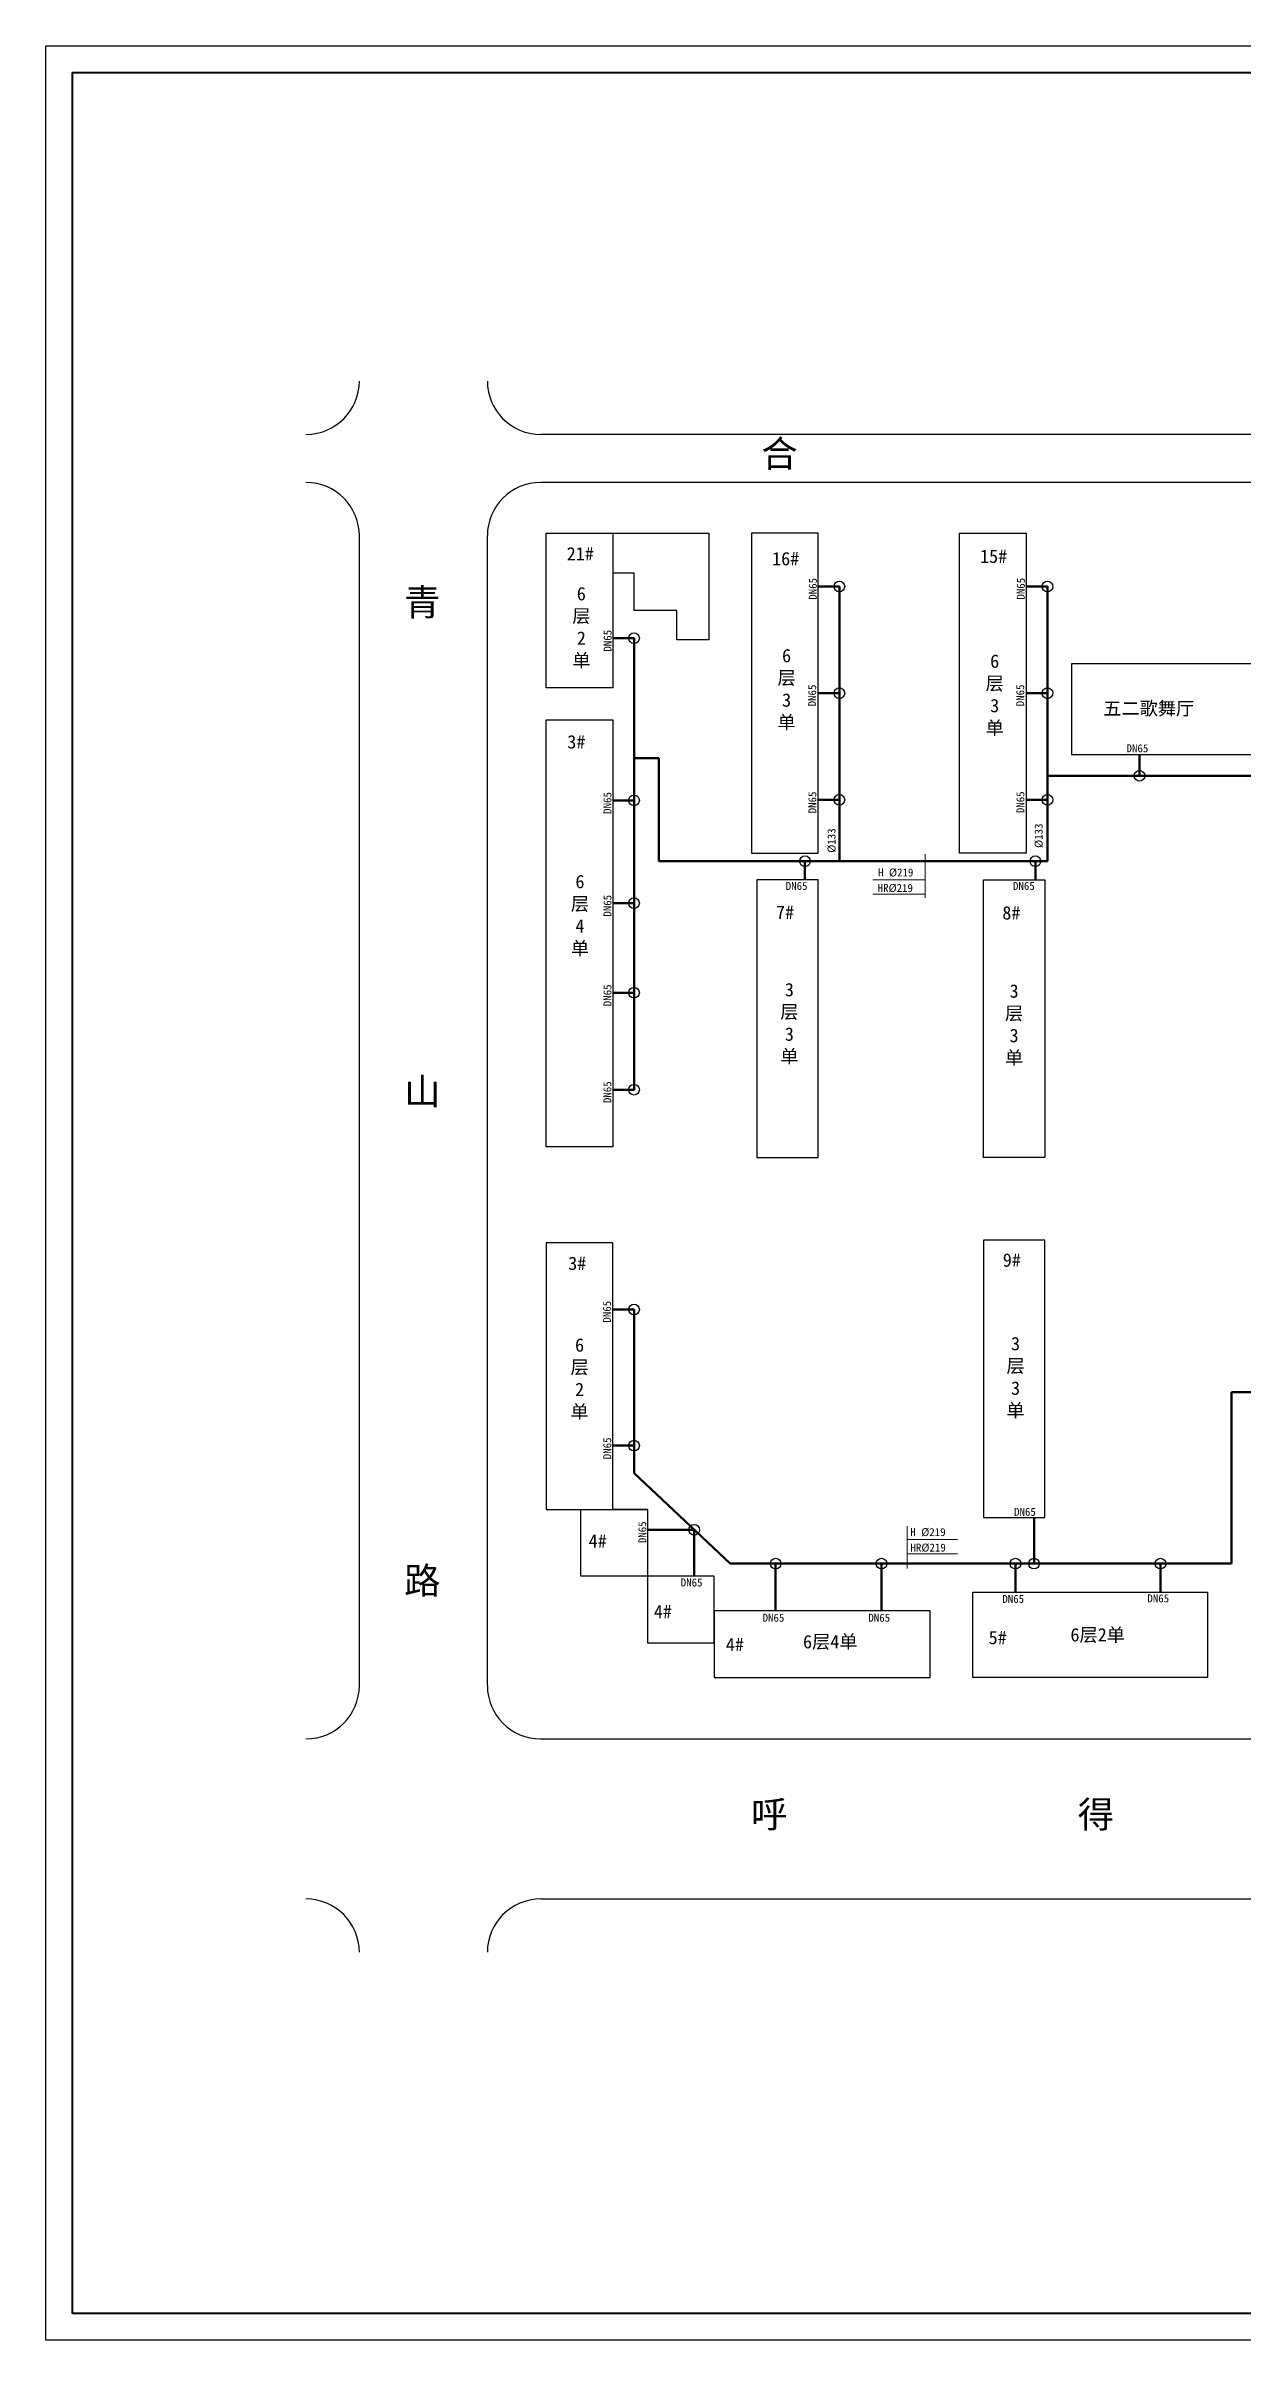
# Model space of a CAD drawing. Header units: millimetres. Extents: x 710 to 1314, y 285 to 715.
# Drawn here: x 710.2 to 934.5, y 285.3 to 715.3 of the extents above; entities that cross this region are included whole.
import ezdxf

# ---------------------------------------------------------------- set-up
doc = ezdxf.new("R2010")
doc.units = ezdxf.units.MM
doc.layers.add('标注', color=7, linetype='Continuous', lineweight=18)
doc.layers.add('管道', color=7, linetype='Continuous', lineweight=50)
doc.layers.add('边线', color=1, linetype='Continuous')

msp = doc.modelspace()

# ---------------------------------------------------------------- linework, layer by layer
at = {"lineweight": 40}
for p, q in [((715.18, 290.35), (715.18, 710.35)), ((715.18, 710.35), (1309.18, 710.35)), ((1309.18, 290.35), (715.18, 290.35))]:
    msp.add_line(p, q, dxfattribs=at)
for p, q in [((1215.45, 642.53), (802.95, 642.53)), ((1215.45, 633.53), (802.95, 633.53)), ((768.95, 408.03), (768.95, 623.53)), ((792.95, 408.03), (792.95, 623.53)), ((803.95, 595.03), (803.95, 624.03)), ((803.95, 624.03), (816.45, 624.03)), ((816.45, 624.03), (816.45, 595.03)), ((816.45, 624.03), (834.45, 624.03)), ((834.45, 624.03), (834.45, 604.03)), ((842.45, 624.03), (842.45, 564.03)), ((854.95, 624.03), (842.45, 624.03)), ((854.95, 564.03), (854.95, 624.03)), ((881.45, 564.03), (881.45, 624.03)), ((881.45, 624.03), (893.95, 624.03)), ((893.95, 624.03), (893.95, 564.03)), ((820.45, 616.53), (816.45, 616.53)), ((820.45, 609.53), (820.45, 616.53)), ((828.45, 609.53), (820.45, 609.53)), ((828.45, 604.03), (828.45, 609.53)), ((834.45, 604.03), (828.45, 604.03)), ((950.95, 599.53), (902.45, 599.53)), ((902.45, 599.53), (902.45, 582.53)), ((816.45, 595.03), (803.95, 595.03)), ((803.95, 509.03), (803.95, 589.03)), ((803.95, 589.03), (816.45, 589.03)), ((816.45, 589.03), (816.45, 509.03)), ((902.45, 582.53), (950.95, 582.53)), ((842.45, 564.03), (854.95, 564.03)), ((893.95, 564.03), (881.45, 564.03)), ((854.95, 559.03), (843.45, 559.03)), ((843.45, 559.03), (843.45, 507.03)), ((854.95, 507.03), (854.95, 559.03)), ((885.95, 507.03), (885.95, 559.03)), ((885.95, 559.03), (897.45, 559.03)), ((897.45, 559.03), (897.45, 507.03)), ((816.45, 509.03), (803.95, 509.03)), ((843.45, 507.03), (854.95, 507.03)), ((897.45, 507.03), (885.95, 507.03)), ((816.45, 491.03), (803.95, 491.03)), ((803.95, 491.03), (803.95, 441.03)), ((816.45, 441.03), (816.45, 491.03)), ((897.45, 491.53), (885.95, 491.53)), ((885.95, 491.53), (885.95, 439.53)), ((897.45, 439.53), (897.45, 491.53)), ((803.95, 441.03), (816.45, 441.03)), ((810.45, 428.53), (810.45, 441.03)), ((810.45, 441.03), (822.95, 441.03)), ((822.95, 441.03), (816.45, 441.03)), ((822.95, 441.03), (822.95, 428.53)), ((885.95, 439.53), (897.45, 439.53)), ((822.95, 428.53), (810.45, 428.53)), ((835.45, 428.53), (822.95, 428.53)), ((822.95, 428.53), (822.95, 416.03)), ((835.45, 422.03), (835.45, 428.53)), ((875.95, 422.03), (835.45, 422.03)), ((835.45, 422.03), (835.45, 409.53)), ((835.45, 416.03), (835.45, 422.03)), ((875.95, 409.53), (875.95, 422.03)), ((883.95, 409.53), (883.95, 425.53)), ((883.95, 425.53), (927.95, 425.53)), ((927.95, 425.53), (927.95, 409.53)), ((822.95, 416.03), (835.45, 416.03)), ((835.45, 409.53), (875.95, 409.53)), ((927.95, 409.53), (883.95, 409.53)), ((802.95, 398.03), (1215.45, 398.03)), ((802.95, 368.03), (1215.45, 368.03))]:
    msp.add_line(p, q)
for centre in [(858.95, 614.03), (897.95, 614.03), (820.45, 604.33), (858.95, 594.03), (897.95, 594.03), (915.22, 578.53), (820.45, 573.93), (858.95, 574.03), (897.95, 574.03), (852.5, 562.53), (895.69, 562.53), (820.45, 554.68), (820.45, 537.89), (820.45, 519.71), (820.45, 478.52), (820.45, 453), (831.73, 437.23), (846.99, 430.89), (866.84, 430.89), (891.95, 430.89), (895.44, 430.89), (919.14, 430.89)]:
    msp.add_circle(centre, 1)
for centre, start, end in [((758.95, 652.53), 270, 0), ((802.95, 652.53), 180, 270), ((758.95, 623.53), 360, 90), ((802.95, 623.53), 90, 180), ((758.95, 408.03), 270, 360), ((802.95, 408.03), 180, 270), ((758.95, 358.03), 0, 90), ((802.95, 358.03), 90, 180)]:
    msp.add_arc(centre, 10, start, end)
at = {"layer": '标注'}
for p, q in [((875.05, 555.65), (875.05, 563.83)), ((865.23, 559.05), (875.05, 559.05)), ((865.23, 556.35), (875.05, 556.35)), ((871.67, 429.96), (871.67, 437.88)), ((871.67, 435.43), (881.08, 435.43)), ((871.67, 432.72), (881.08, 432.72))]:
    msp.add_line(p, q, dxfattribs=at)
at = {"layer": '管道'}
for p, q in [((854.95, 614.03), (858.95, 614.03)), ((858.95, 614.03), (858.95, 562.53)), ((893.95, 614.03), (897.95, 614.03)), ((897.95, 614.03), (897.95, 562.53)), ((820.45, 604.33), (816.45, 604.33)), ((820.45, 519.71), (820.45, 604.33)), ((854.95, 594.03), (858.95, 594.03)), ((893.95, 594.03), (897.95, 594.03)), ((825.08, 581.85), (820.45, 581.85)), ((825.08, 562.53), (825.08, 581.85)), ((915.22, 582.53), (915.22, 578.53)), ((950.5, 578.53), (897.95, 578.53)), ((816.45, 573.93), (820.45, 573.93)), ((854.95, 574.03), (858.95, 574.03)), ((893.95, 574.03), (897.95, 574.03)), ((897.95, 562.53), (825.08, 562.53)), ((852.5, 562.53), (852.5, 559.03)), ((895.69, 562.53), (895.69, 559.03)), ((820.45, 554.68), (816.45, 554.68)), ((820.45, 537.89), (816.45, 537.89)), ((820.45, 519.71), (816.45, 519.71)), ((820.45, 478.52), (816.45, 478.52)), ((820.45, 478.52), (820.45, 447.86)), ((932.45, 430.89), (932.45, 463)), ((932.45, 463), (1103.82, 463)), ((820.45, 453), (816.45, 453)), ((820.45, 447.86), (838.46, 430.89)), ((895.44, 430.89), (895.44, 439.53)), ((831.73, 437.23), (822.95, 437.23)), ((831.73, 437.23), (831.73, 428.53)), ((838.46, 430.89), (932.45, 430.89)), ((846.99, 430.89), (846.99, 422.03)), ((866.84, 430.89), (866.84, 422.03)), ((891.95, 430.89), (891.95, 425.53)), ((919.14, 430.89), (919.14, 425.53))]:
    msp.add_line(p, q, dxfattribs=at)
at = {"layer": '边线'}
for p, q in [((710.18, 715.35), (1314.18, 715.35)), ((710.18, 285.35), (710.18, 715.35)), ((1314.18, 285.35), (710.18, 285.35))]:
    msp.add_line(p, q, dxfattribs=at)

# ---------------------------------------------------------------- texts
at = {"layer": '标注'}
for s, insert, char_height, width, attachment_point in [('{\\fSimSun|b0|i0|c134|p54;合                                          作                                           道}', (844.3, 641.41), 5, 359.6947, 1), ('21#', (807.82, 621.4), 2.5, 4.2522, 1), ('16#', (846.33, 620.49), 2.5, 4.2522, 1), ('15#', (885.31, 620.94), 2.5, 4.2522, 1), ('{\\fSimSun|b0|i0|c134|p54;青\\P\\P\\P\\P\\P\\P\\P\\P\\P\\P\\P山\\P\\P\\P\\P\\P\\P\\P\\P\\P\\P\\P路}', (777.35, 613.58), 5, 7.688, 1), ('6{\\fSimSun|b0|i0|c134|p54;层}2{\\fSimSun|b0|i0|c134|p54;单}', (810.57, 606.29), 2.5, 5.0789, 5), ('6{\\fSimSun|b0|i0|c134|p54;层}3{\\fSimSun|b0|i0|c134|p54;单}', (849.05, 594.69), 2.5, 5.0789, 5), ('6{\\fSimSun|b0|i0|c134|p54;层}3{\\fSimSun|b0|i0|c134|p54;单}', (888.06, 593.65), 2.5, 5.0789, 5), ('{\\fSimSun|b0|i0|c134|p54;五二歌舞厅}', (908.42, 592.43), 2.5, 23.6488, 1), ('3#', (807.93, 586.16), 2.5, 4.2522, 1), ('DN65', (912.78, 584.45), 1.5, 6.3469, 1), ('6{\\fSimSun|b0|i0|c134|p54;层}4{\\fSimSun|b0|i0|c134|p54;单}', (810.31, 552.34), 2.5, 5.0789, 5), ('H %%C219', (866.2, 561.17), 1.5, 11.8997, 1), ('DN65', (848.89, 558.64), 1.5, 6.3469, 1), ('HR%%C219', (866.12, 558.27), 1.5, 11.9811, 1), ('DN65', (891.49, 558.65), 1.5, 6.3469, 1), ('7#', (847.07, 554.21), 2.5, 4.2522, 1), ('8#', (889.49, 554.11), 2.5, 4.2522, 1), ('3{\\fSimSun|b0|i0|c134|p54;层}3{\\fSimSun|b0|i0|c134|p54;单}', (849.57, 532.08), 2.5, 5.0789, 5), ('3{\\fSimSun|b0|i0|c134|p54;层}3{\\fSimSun|b0|i0|c134|p54;单}', (891.7, 531.82), 2.5, 5.0789, 5), ('3#', (808.1, 488.42), 2.5, 4.2522, 1), ('9#', (889.58, 489.03), 2.5, 4.2522, 1), ('6{\\fSimSun|b0|i0|c134|p54;层}2{\\fSimSun|b0|i0|c134|p54;单}', (810.24, 465.48), 2.5, 5.0789, 5), ('3{\\fSimSun|b0|i0|c134|p54;层}3{\\fSimSun|b0|i0|c134|p54;单}', (891.97, 465.73), 2.5, 5.0789, 5), ('DN65', (891.7, 441.34), 1.5, 6.3469, 1), ('4#', (811.93, 436.36), 2.5, 4.2522, 1), ('H %%C219', (872.25, 437.55), 1.5, 13.5629, 1), ('HR%%C219', (872.28, 434.64), 1.5, 13.5393, 1), ('DN65', (829.21, 428.1), 1.5, 6.3469, 1), ('4#', (824.16, 423.14), 2.5, 4.2522, 1), ('DN65', (844.55, 421.49), 1.5, 6.3469, 1), ('DN65', (864.38, 421.49), 1.5, 6.3469, 1), ('DN65', (889.5, 425.02), 1.5, 6.3469, 1), ('DN65', (916.69, 425.12), 1.5, 6.3469, 1), ('6{\\fSimSun|b0|i0|c134|p54;层}4{\\fSimSun|b0|i0|c134|p54;单}', (852.13, 417.5), 2.5, 16.1174, 1), ('5#', (886.92, 418.28), 2.5, 4.2522, 1), ('6{\\fSimSun|b0|i0|c134|p54;层}2{\\fSimSun|b0|i0|c134|p54;单}', (902.26, 418.8), 2.5, 16.1174, 1), ('4#', (837.66, 416.98), 2.5, 4.2522, 1), ('{\\fSimSun|b0|i0|c134|p54;呼                得                木                林                大                街}', (842.39, 386.39), 5, 342.4036, 1)]:
    msp.add_mtext(s, dxfattribs=dict(at, insert=insert, char_height=char_height, width=width, attachment_point=attachment_point))
at = {"layer": '标注', "char_height": 1.5, "attachment_point": 1, "rotation": 90}
for s, insert, width in [('DN65', (853.21, 611.54), 3.133), ('DN65', (892.21, 611.57), 3.133), ('DN65', (814.74, 601.81), 3.133), ('DN65', (853.09, 591.55), 3.133), ('DN65', (892.09, 591.58), 3.133), ('DN65', (814.71, 571.41), 3.133), ('DN65', (853.13, 571.51), 3.133), ('DN65', (892.13, 571.54), 3.133), ('%%C133', (856.72, 564.12), 9.9494), ('%%C133', (895.55, 565.03), 9.9494), ('DN65', (814.71, 552.15), 3.133), ('DN65', (814.71, 535.36), 3.133), ('DN65', (814.7, 517.2), 3.133), ('DN65', (814.62, 476.06), 3.133), ('DN65', (814.67, 450.45), 3.133), ('DN65', (821.25, 434.72), 3.133)]:
    msp.add_mtext(s, dxfattribs=dict(at, insert=insert, width=width))

doc.saveas('drawing.dxf')
